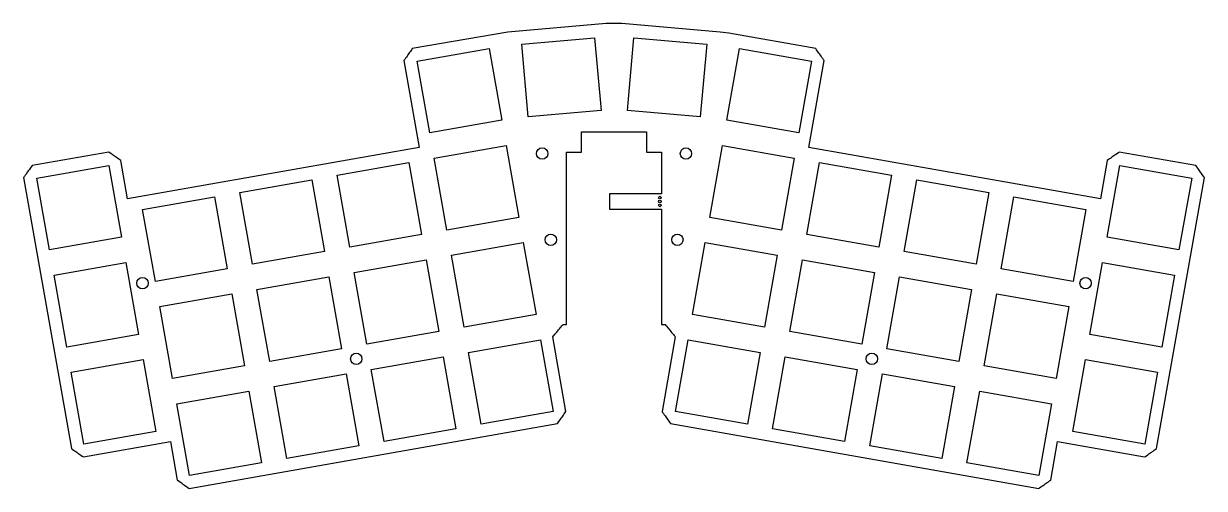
# Model space of a CAD drawing. Header units: millimetres. Extents: x -246 to -18, y 20 to 109.
import ezdxf

# ---------------------------------------------------------------- set-up
doc = ezdxf.new("R2010")
doc.units = ezdxf.units.MM
doc.layers.get('0').update_dxf_attribs({"linetype": 'CONTINUOUS'})

msp = doc.modelspace()

# ---------------------------------------------------------------- linework, layer by layer
for points in [[(-214.025009, 19.869443), (-213.797454, 19.709989), (-213.552642, 19.538536), (-142.449928, 32.075206), (-142.334213, 32.240304), (-142.018119, 32.691511), (-141.872779, 32.899647), (-141.731674, 33.10108), (-141.592331, 33.299695), (-141.452285, 33.50007), (-141.308693, 33.705387), (-141.158416, 33.919876), (-140.827514, 34.392247), (-143.375625, 48.837792), (-143.230629, 49.010653), (-143.094459, 49.173285), (-142.965698, 49.326744), (-142.784019, 49.543349), (-142.612205, 49.747959), (-142.445709, 49.946219), (-142.280952, 50.142719), (-142.113388, 50.342388), (-141.938758, 50.550526), (-141.752845, 50.772425), (-141.620201, 50.930119), (-141.479782, 51.097332), (-141.406051, 51.185173), (-140.704025, 51.185173), (-140.703994, 84.476877), (-137.804161, 84.476877), (-137.804161, 88.427988), (-125.301719, 88.427988), (-125.301719, 84.476877), (-122.401886, 84.476877), (-122.401886, 76.476877), (-132.401886, 76.476877), (-132.401886, 73.476877), (-122.401886, 73.476877), (-122.401886, 51.185166), (-121.717857, 51.185166), (-121.572853, 51.012305), (-121.436683, 50.850023), (-121.126236, 50.47996), (-120.787918, 50.07709), (-120.623169, 49.880591), (-120.455597, 49.680922), (-120.280975, 49.472782), (-120.095062, 49.251236), (-119.96241, 49.093542), (-119.822006, 48.925968), (-119.748268, 48.838131), (-122.294609, 34.391884), (-122.178901, 34.226786), (-122.015915, 33.993951), (-121.862815, 33.775578), (-121.717117, 33.567443), (-121.576362, 33.366002), (-121.296966, 32.967012), (-121.153038, 32.761695), (-121.002754, 32.547205), (-120.843658, 32.319667), (-120.67221, 32.07519), (-49.569637, 19.538883), (-49.404434, 19.654598), (-49.171598, 19.817581), (-48.953157, 19.970333), (-48.745195, 20.116028), (-48.543758, 20.257137), (-48.34497, 20.396486), (-48.144872, 20.536537), (-47.939521, 20.680117), (-47.724998, 20.830398), (-47.497383, 20.989853), (-47.252735, 21.161305), (-45.946436, 28.571754), (-29.15552, 25.611946), (-28.990349, 25.727661), (-28.53904, 26.043396), (-28.331078, 26.189091), (-28.129677, 26.3302), (-27.930887, 26.469193), (-27.525475, 26.753179), (-27.31095, 26.903461), (-27.083337, 27.062915), (-26.838687, 27.234012), (-17.609491, 79.576243), (-17.725167, 79.741415), (-17.888256, 79.974287), (-18.041185, 80.192728), (-18.186847, 80.40069), (-18.327887, 80.602125), (-18.607217, 81.001013), (-18.751009, 81.206362), (-18.901222, 81.420885), (-19.060607, 81.648501), (-19.231915, 81.893149), (-34.053026, 84.505823), (-34.218196, 84.390146), (-34.669469, 84.074091), (-34.877431, 83.928499), (-35.078832, 83.787424), (-35.277622, 83.648218), (-35.477752, 83.508097), (-35.683069, 83.364306), (-35.897594, 83.214091), (-36.125206, 83.054705), (-36.369823, 82.883398), (-37.676193, 75.472807), (-93.957405, 85.396586), (-90.997596, 102.187647), (-91.113311, 102.352816), (-91.27629, 102.58565), (-91.429046, 102.804087), (-91.574745, 103.012049), (-91.71585, 103.21345), (-91.854843, 103.412241), (-91.995254, 103.61233), (-92.138832, 103.81769), (-92.448562, 104.259791), (-92.619667, 104.504435), (-109.410827, 107.466646), (-111.059364, 107.674921), (-130.035637, 109.336085), (-133.086105, 109.336085), (-152.0652, 107.674921), (-170.495376, 104.498087), (-170.611435, 104.332667), (-170.775482, 104.099596), (-170.92929, 103.880976), (-171.075347, 103.672938), (-171.217163, 103.471476), (-171.356857, 103.272646), (-171.497604, 103.072512), (-171.641891, 102.867129), (-171.792892, 102.65246), (-171.953048, 102.424639), (-172.125213, 102.179667), (-169.164352, 85.396586), (-225.4458, 75.472807), (-226.754242, 82.883997), (-226.919342, 82.99964), (-227.152176, 83.162623), (-227.370544, 83.31555), (-227.578338, 83.461142), (-227.779754, 83.602144), (-228.178756, 83.881365), (-228.384048, 84.025126), (-228.598541, 84.175303), (-229.070892, 84.505892), (-243.892486, 81.893149), (-244.008209, 81.72798), (-244.171188, 81.495108), (-244.323928, 81.276667), (-244.469635, 81.068705), (-244.610763, 80.867266), (-244.750106, 80.668478), (-245.033752, 80.263033), (-245.184036, 80.048506), (-245.34349, 79.820891), (-245.514968, 79.576243), (-236.285598, 27.234012), (-236.120498, 27.118653), (-235.669296, 26.802562), (-235.461135, 26.656867), (-235.259719, 26.515758), (-235.061096, 26.376765), (-234.861084, 26.236366), (-234.655761, 26.092787), (-234.441284, 25.942506), (-234.213394, 25.783051), (-233.968917, 25.611954), (-217.178115, 28.571754), (-215.869674, 21.160603), (-215.704208, 21.044888), (-215.253006, 20.729153), (-215.045242, 20.583458), (-214.843795, 20.442349), (-214.444824, 20.163304)], [(-134.069503, 92.565788), (-148.115849, 91.336892), (-149.344745, 105.383238), (-135.298399, 106.612134)], [(-113.671561, 105.37973), (-114.900457, 91.333384), (-128.946803, 92.56228), (-127.717907, 106.608626)], [(-153.229648, 90.668823), (-167.115437, 88.220384), (-169.563876, 102.106173), (-155.678087, 104.554612)], [(-93.452738, 102.106153), (-95.901177, 88.220364), (-109.786966, 90.668803), (-107.338527, 104.554592)], [(-149.926222, 71.906594), (-163.812011, 69.458155), (-166.26045, 83.343944), (-152.374661, 85.792383)], [(-96.755778, 83.3438), (-99.204217, 69.458011), (-113.090006, 71.90645), (-110.641567, 85.792239)], [(-168.686949, 68.601068), (-182.572738, 66.152629), (-185.021177, 80.038418), (-171.135388, 82.486857)], [(-77.995062, 80.038272), (-80.443501, 66.152483), (-94.32929, 68.600922), (-91.880851, 82.486711)], [(-226.621199, 68.057445), (-240.506988, 65.609006), (-242.955427, 79.494795), (-229.069638, 81.943234)], [(-20.061069, 79.494959), (-22.509508, 65.60917), (-36.395297, 68.057609), (-33.946858, 81.943398)], [(-187.446672, 65.292022), (-201.332461, 62.843583), (-203.7809, 76.729372), (-189.895111, 79.177811)], [(-59.235761, 76.729509), (-61.6842, 62.84372), (-75.569989, 65.292159), (-73.12155, 79.177948)], [(-206.204863, 61.982951), (-220.090652, 59.534512), (-222.539091, 73.420301), (-208.653302, 75.86874)], [(-40.477287, 73.420138), (-42.925726, 59.534349), (-56.811515, 61.982788), (-54.363076, 75.868577)], [(-146.614384, 53.146233), (-160.500173, 50.697794), (-162.948612, 64.583583), (-149.062823, 67.032022)], [(-100.06803, 64.583726), (-102.516469, 50.697937), (-116.402258, 53.146376), (-113.953819, 67.032165)], [(-223.30927, 49.297419), (-237.195059, 46.84898), (-239.643498, 60.734769), (-225.757709, 63.183208)], [(-165.375112, 49.840702), (-179.260901, 47.392263), (-181.70934, 61.278052), (-167.823551, 63.726491)], [(-81.307311, 61.278195), (-83.75575, 47.392406), (-97.641539, 49.840845), (-95.1931, 63.726634)], [(-23.37303, 60.734589), (-25.821469, 46.8488), (-39.707258, 49.297239), (-37.258819, 63.183028)], [(-184.134725, 46.531998), (-198.020514, 44.083559), (-200.468953, 57.969348), (-186.583164, 60.417787)], [(-62.547621, 57.969145), (-64.99606, 44.083356), (-78.881849, 46.531795), (-76.43341, 60.417584)], [(-202.89301, 43.222596), (-216.778799, 40.774157), (-219.227238, 54.659946), (-205.341449, 57.108385)], [(-43.789294, 54.66011), (-46.237733, 40.774321), (-60.123522, 43.22276), (-57.675083, 57.108549)], [(-143.308118, 34.385151), (-157.193907, 31.936712), (-159.642346, 45.822501), (-145.756557, 48.27094)], [(-103.373898, 45.822362), (-105.822337, 31.936573), (-119.708126, 34.385012), (-117.259687, 48.270801)], [(-220.003101, 30.536001), (-233.88889, 28.087562), (-236.337329, 41.973351), (-222.45154, 44.42179)], [(-162.068852, 31.079628), (-175.954641, 28.631189), (-178.40308, 42.516978), (-164.517291, 44.965417)], [(-84.61317, 42.516832), (-87.061609, 28.631043), (-100.947398, 31.079482), (-98.498959, 44.965271)], [(-26.679188, 41.973515), (-29.127627, 28.087726), (-43.013416, 30.536165), (-40.564977, 44.421954)], [(-180.828541, 27.770578), (-194.71433, 25.322139), (-197.162769, 39.207928), (-183.27698, 41.656367)], [(-65.853885, 39.208072), (-68.302324, 25.322283), (-82.188113, 27.770722), (-79.739674, 41.656511)], [(-199.58675, 24.461515), (-213.472539, 22.013076), (-215.920978, 35.898865), (-202.035189, 38.347304)], [(-47.095392, 35.898696), (-49.543831, 22.012907), (-63.42962, 24.461346), (-60.981181, 38.347135)]]:
    msp.add_lwpolyline(points, close=True)
for centre, radius in [((-145.420662, 84.228289), 1.1), ((-117.678215, 84.228939), 1.1), ((-122.691886, 75.716877), 0.25), ((-122.691886, 74.966877), 0.25), ((-122.691886, 74.216877), 0.25), ((-143.769653, 67.574341), 1.1), ((-119.329216, 67.573691), 1.1), ((-222.57315, 59.192994), 1.1), ((-40.532779, 59.191694), 1.1), ((-181.305206, 44.562), 1.1), ((-81.80072, 44.562), 1.1)]:
    msp.add_circle(centre, radius)

doc.saveas('drawing.dxf')
